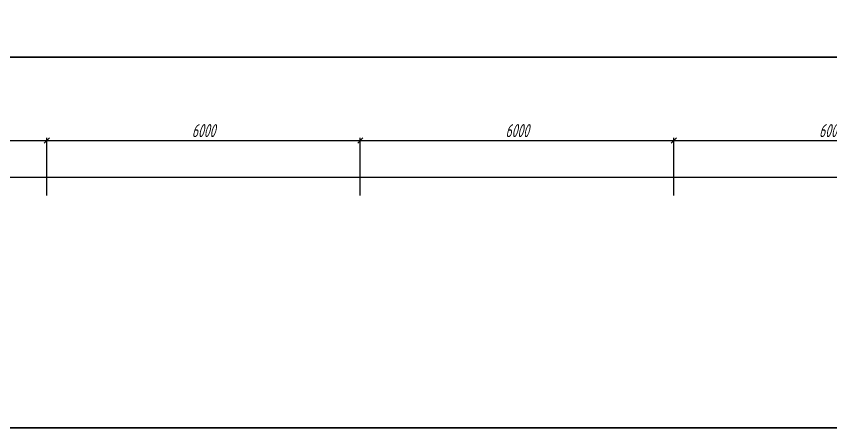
# Model space of a CAD drawing. Header units: millimetres. Extents: x -351329 to 406471, y -382937 to 111767.
# Drawn here: x 40926 to 56508, y -119980 to -112116 of the extents above; entities that cross this region are included whole.
import ezdxf

# ---------------------------------------------------------------- set-up
doc = ezdxf.new("R2010")
doc.units = ezdxf.units.MM
for name, color, linetype, lineweight in [('_Оси', 90, 'Continuous', 13), ('_Стены', 7, 'Continuous', 30), ('выноска', 7, 'Continuous', 13), ('Нумерация RAL 6024', 91, 'Continuous', 30)]:
    doc.layers.add(name, color=color, linetype=linetype, lineweight=lineweight)
doc.styles.add('СПДС_размеры', font='spdswin.shx', dxfattribs={"width": 0.8, "oblique": 15})
doc.dimstyles.new('СПДС', dxfattribs={"dimtxt": 2.5, "dimasz": 1, "dimexe": 0.5, "dimexo": 1.5, "dimtad": 1, "dimdec": 0, "dimtxsty": 'СПДС_размеры', "dimblk": 'OBLIQUE', "dimcen": 2.5, "dimdle": 0.5, "dimadec": 8, "dimazin": 0, "dimtfac": 1, "dimtdec": 0, "dimtix": 1, "dimtmove": 0, "dimatfit": 3, "dimfxl": 1, "dimarcsym": 0})

# ---------------------------------------------------------------- blocks, each defined once
blk = doc.blocks.new('_Oblique')
at = {"layer": 'выноска', "color": 0, "lineweight": -2}
blk.add_line((-0.5, -0.5), (0.5, 0.5), dxfattribs=at)
blk = doc.blocks.new('*D310')
at = {"layer": '_Оси', "color": 0, "lineweight": -2, "transparency": 16777216}
for p, q in [((-492, -115539), (-492, -115139)), ((125508, -115539), (125508, -115139)), ((-542, -115189), (125558, -115189))]:
    blk.add_line(p, q, dxfattribs=at)
at = {"layer": 'Defpoints', "color": 0, "transparency": 16777216}
for p in [(125508, -115189), (-492, -115689), (125508, -115689)]:
    blk.add_point(p, dxfattribs=at)
at = {"layer": '_Оси', "color": 0, "lineweight": -2, "transparency": 16777216, "xscale": 100, "yscale": 100, "zscale": 100, "rotation": 180}
blk.add_blockref('_Oblique', (-492, -115189), dxfattribs=at)
at = {"layer": '_Оси', "color": 0, "lineweight": -2, "transparency": 16777216, "xscale": 100, "yscale": 100, "zscale": 100}
blk.add_blockref('_Oblique', (125508, -115189), dxfattribs=at)
at = {"layer": '_Оси', "color": 0, "lineweight": 25, "transparency": 16777216, "insert": (62508, -115001.5), "char_height": 250, "attachment_point": 5, "style": 'СПДС_размеры'}
blk.add_mtext('126000', dxfattribs=at)
blk = doc.blocks.new('*D317')
at = {"layer": '_Оси', "color": 0, "lineweight": -2, "transparency": 16777216}
for p, q in [((35458, -114489), (41558, -114489)), ((35508, -115539), (35508, -114439)), ((41508, -115539), (41508, -114439))]:
    blk.add_line(p, q, dxfattribs=at)
at = {"layer": 'Defpoints', "color": 0, "transparency": 16777216}
for p in [(41508, -114489), (35508, -115689), (41508, -115689)]:
    blk.add_point(p, dxfattribs=at)
at = {"layer": '_Оси', "color": 0, "lineweight": -2, "transparency": 16777216, "xscale": 100, "yscale": 100, "zscale": 100, "rotation": 180}
blk.add_blockref('_Oblique', (35508, -114489), dxfattribs=at)
at = {"layer": '_Оси', "color": 0, "lineweight": -2, "transparency": 16777216, "xscale": 100, "yscale": 100, "zscale": 100}
blk.add_blockref('_Oblique', (41508, -114489), dxfattribs=at)
at = {"layer": '_Оси', "color": 0, "lineweight": 25, "transparency": 16777216, "insert": (38508, -114301.5), "char_height": 250, "attachment_point": 5, "style": 'СПДС_размеры'}
blk.add_mtext('6000', dxfattribs=at)
blk = doc.blocks.new('*D318')
at = {"layer": '_Оси', "color": 0, "lineweight": -2, "transparency": 16777216}
for p, q in [((41458, -114489), (47558, -114489)), ((41508, -115539), (41508, -114439)), ((47508, -115539), (47508, -114439))]:
    blk.add_line(p, q, dxfattribs=at)
at = {"layer": 'Defpoints', "color": 0, "transparency": 16777216}
for p in [(47508, -114489), (41508, -115689), (47508, -115689)]:
    blk.add_point(p, dxfattribs=at)
at = {"layer": '_Оси', "color": 0, "lineweight": -2, "transparency": 16777216, "xscale": 100, "yscale": 100, "zscale": 100, "rotation": 180}
blk.add_blockref('_Oblique', (41508, -114489), dxfattribs=at)
at = {"layer": '_Оси', "color": 0, "lineweight": -2, "transparency": 16777216, "xscale": 100, "yscale": 100, "zscale": 100}
blk.add_blockref('_Oblique', (47508, -114489), dxfattribs=at)
at = {"layer": '_Оси', "color": 0, "lineweight": 25, "transparency": 16777216, "insert": (44508, -114301.5), "char_height": 250, "attachment_point": 5, "style": 'СПДС_размеры'}
blk.add_mtext('6000', dxfattribs=at)
blk = doc.blocks.new('*D319')
at = {"layer": '_Оси', "color": 0, "lineweight": -2, "transparency": 16777216}
for p, q in [((47458, -114489), (53558, -114489)), ((47508, -115539), (47508, -114439)), ((53508, -115539), (53508, -114439))]:
    blk.add_line(p, q, dxfattribs=at)
at = {"layer": 'Defpoints', "color": 0, "transparency": 16777216}
for p in [(53508, -114489), (47508, -115689), (53508, -115689)]:
    blk.add_point(p, dxfattribs=at)
at = {"layer": '_Оси', "color": 0, "lineweight": -2, "transparency": 16777216, "xscale": 100, "yscale": 100, "zscale": 100, "rotation": 180}
blk.add_blockref('_Oblique', (47508, -114489), dxfattribs=at)
at = {"layer": '_Оси', "color": 0, "lineweight": -2, "transparency": 16777216, "xscale": 100, "yscale": 100, "zscale": 100}
blk.add_blockref('_Oblique', (53508, -114489), dxfattribs=at)
at = {"layer": '_Оси', "color": 0, "lineweight": 25, "transparency": 16777216, "insert": (50508, -114301.5), "char_height": 250, "attachment_point": 5, "style": 'СПДС_размеры'}
blk.add_mtext('6000', dxfattribs=at)
blk = doc.blocks.new('*D320')
at = {"layer": '_Оси', "color": 0, "lineweight": -2, "transparency": 16777216}
for p, q in [((53458, -114489), (59558, -114489)), ((53508, -115539), (53508, -114439)), ((59508, -115539), (59508, -114439))]:
    blk.add_line(p, q, dxfattribs=at)
at = {"layer": 'Defpoints', "color": 0, "transparency": 16777216}
for p in [(59508, -114489), (53508, -115689), (59508, -115689)]:
    blk.add_point(p, dxfattribs=at)
at = {"layer": '_Оси', "color": 0, "lineweight": -2, "transparency": 16777216, "xscale": 100, "yscale": 100, "zscale": 100, "rotation": 180}
blk.add_blockref('_Oblique', (53508, -114489), dxfattribs=at)
at = {"layer": '_Оси', "color": 0, "lineweight": -2, "transparency": 16777216, "xscale": 100, "yscale": 100, "zscale": 100}
blk.add_blockref('_Oblique', (59508, -114489), dxfattribs=at)
at = {"layer": '_Оси', "color": 0, "lineweight": 25, "transparency": 16777216, "insert": (56508, -114301.5), "char_height": 250, "attachment_point": 5, "style": 'СПДС_размеры'}
blk.add_mtext('6000', dxfattribs=at)

msp = doc.modelspace()

# ---------------------------------------------------------------- linework, layer by layer
at = {"layer": '_Стены', "ltscale": 100}
msp.add_lwpolyline([(21608, -111599), (-992, -111599), (-992, -112899), (126008, -112899), (126008, -111599), (125283, -111599)], dxfattribs=at)
at = {"layer": 'Нумерация RAL 6024', "color": 2, "ltscale": 100}
msp.add_lwpolyline([(-4810, -98238), (66337, -98238), (66337, -119980), (-4810, -119980)], close=True, dxfattribs=at)

# ---------------------------------------------------------------- dimensions: what is measured, and where the dimension line sits
at = {"layer": '_Оси', "lineweight": 25}
for base, p1, p2, picture, middle in [((41508, -114489), (35508, -115689), (41508, -115689), '*D317', (38508, -114301.5)), ((47508, -114489), (41508, -115689), (47508, -115689), '*D318', (44508, -114301.5)), ((53508, -114489), (47508, -115689), (53508, -115689), '*D319', (50508, -114301.5)), ((59508, -114489), (53508, -115689), (59508, -115689), '*D320', (56508, -114301.5)), ((125508, -115189), (-492, -115689), (125508, -115689), '*D310', (62508, -115001.5))]:
    dim = msp.add_linear_dim(base=base, p1=p1, p2=p2, dimstyle='СПДС', override={"dimscale": 100}, dxfattribs=at)
    dim.commit()
    dim.dimension.update_dxf_attribs({"geometry": picture, "text_midpoint": middle})

doc.saveas('drawing.dxf')
